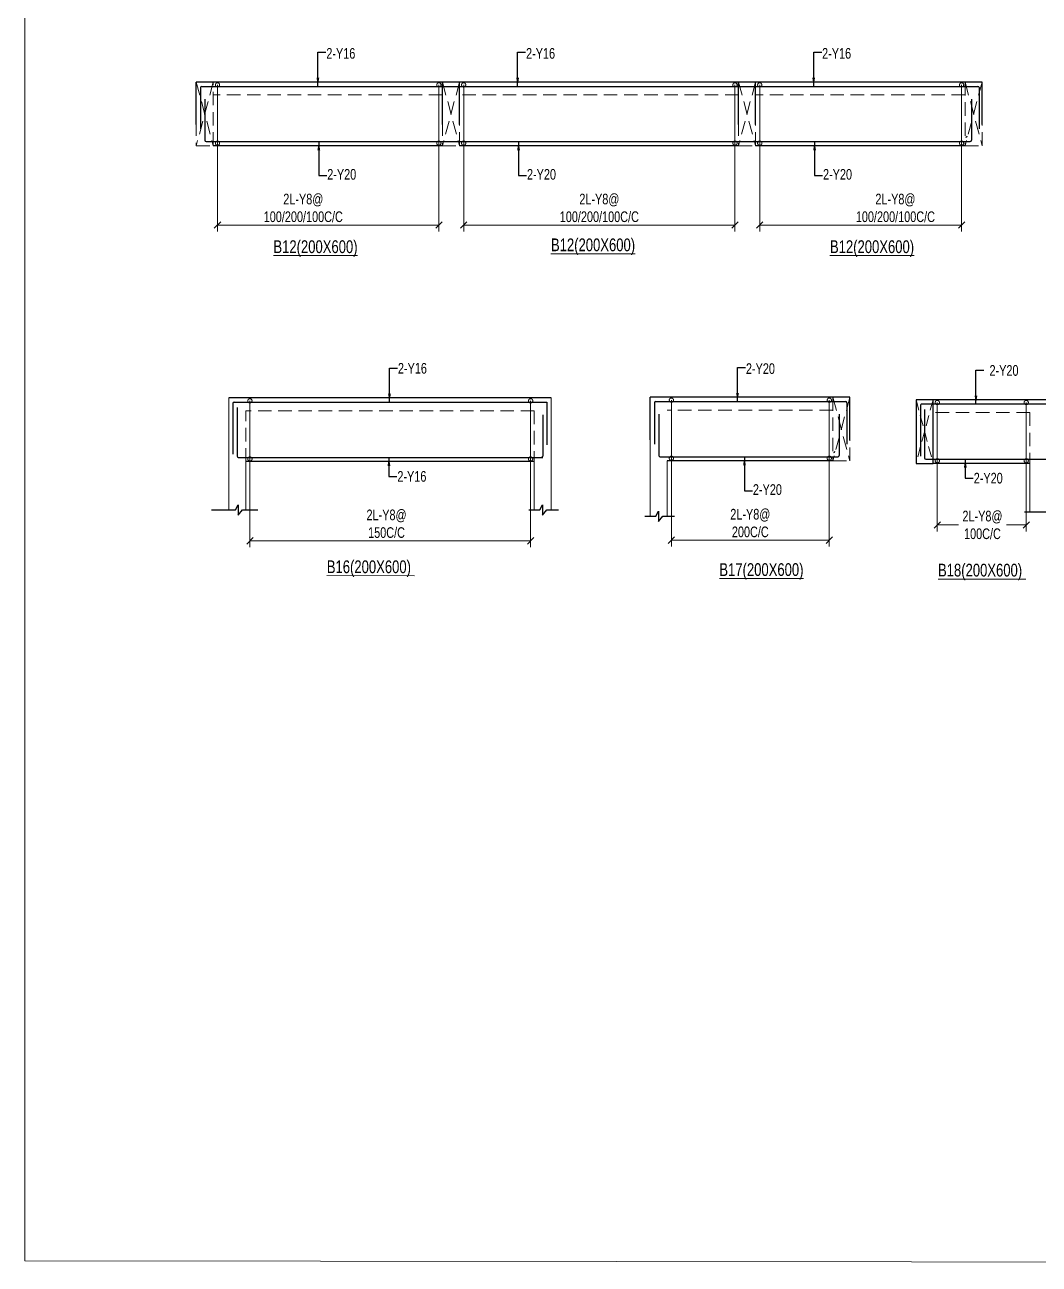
# Model space of a CAD drawing. Header units: millimetres. Extents: x 1370 to 36205, y 871 to 47791.
# Drawn here: x 1370 to 13325, y 871 to 15485 of the extents above; entities that cross this region are included whole.
import ezdxf

# ---------------------------------------------------------------- set-up
doc = ezdxf.new("R2010")
doc.units = ezdxf.units.MM
for name, pattern in [('CONTINOUS', [0]), ('CONTINU', [0]), ('HIDDEN', [9.525, 6.35, -3.175])]:
    doc.linetypes.add(name, pattern=pattern)
for name, color, linetype in [('-S-ARROW', 253, 'Continuous'), ('-S-MISC', 8, 'Continuous'), ('-STR-BEAM', 4, 'CONTINU'), ('-STR-REINF', 3, 'Continuous'), ('-STR-TEXT', 6, 'Continuous')]:
    doc.layers.add(name, color=color, linetype=linetype)
for name, color, linetype, lineweight in [('-S-STIRUP', 11, 'Continuous', 9), ('-STR-COLUMN', 5, 'HIDDEN', 13), ('-STR-RF-DIM', 252, 'CONTINOUS', 20), ('Elevation-1', 41, 'Continuous', 20), ('S-BEAM-IDEN', 2, 'Continuous', 9), ('SEC TEXT', 9, 'Continuous', 18), ('SLAB LINE', 254, 'HIDDEN', 20)]:
    doc.layers.add(name, color=color, linetype=linetype, lineweight=lineweight)
doc.styles.add('BEAM-LS', font='romans.shx', dxfattribs={"width": 0.8})
doc.styles.add('EL', font='swisscl.ttf')
doc.styles.add('SOBHA', font='swisscl.ttf')
doc.styles.add('sobha.sed', font='swisscl.ttf')
doc.dimstyles.new('S-50', dxfattribs={"dimscale": 50, "dimtxt": 2.5, "dimasz": 1.25, "dimexe": 1, "dimexo": 1, "dimgap": 0.5, "dimtad": 1, "dimdec": 0, "dimrnd": 0.0005, "dimzin": 0, "dimdsep": 46, "dimtxsty": 'EL', "dimblk": 'ARCHTICK', "dimcen": 0.09, "dimdle": 1.5, "dimclrd": 251, "dimclre": 251, "dimclrt": 6, "dimadec": 0, "dimazin": 0, "dimtfac": 1, "dimtdec": 0, "dimtofl": 0, "dimtmove": 0, "dimatfit": 3, "dimfxl": 2, "dimtolj": 1, "dimtzin": 0, "dimlwd": -1, "dimlwe": -1, "dimarcsym": 0})
doc.dimstyles.new('S-DIM50', dxfattribs={"dimscale": 50, "dimtxt": 2.5, "dimasz": 1.2, "dimexe": 1.5, "dimexo": 1, "dimgap": 0.5, "dimtad": 1, "dimdec": 0, "dimdsep": 46, "dimtxsty": 'sobha.sed', "dimblk": 'OBLIQUE', "dimcen": 0, "dimdle": 0.75, "dimclrd": 8, "dimclre": 8, "dimclrt": 6, "dimazin": 2, "dimtfac": 1, "dimtdec": 0, "dimtix": 1, "dimtmove": 2, "dimatfit": 3, "dimfxl": 1, "dimtolj": 1, "dimlwd": -1, "dimlwe": 9, "dimarcsym": 0})
doc.dimstyles.new('STIRUP', dxfattribs={"dimscale": 50, "dimtxt": 2.5, "dimasz": 2.2, "dimexe": 0, "dimexo": 0, "dimgap": 0.5, "dimtad": 0, "dimdec": 0, "dimzin": 0, "dimdsep": 46, "dimtxsty": 'BEAM-LS', "dimblk": 'DOTSMALL', "dimcen": 0.09, "dimclrd": 256, "dimclre": 256, "dimclrt": 256, "dimadec": 5, "dimazin": 0, "dimtfac": 1, "dimtdec": 0, "dimtofl": 0, "dimtmove": 0, "dimatfit": 3, "dimldrblk": 'DOTSMALL', "dimfxl": 0, "dimfxlon": 1, "dimtolj": 1, "dimtzin": 0, "dimlwd": -1, "dimlwe": -1, "dimarcsym": 0})

# ---------------------------------------------------------------- blocks, each defined once
blk = doc.blocks.new('_DotSmall')
at = {"color": 0, "linetype": 'ByBlock', "const_width": 0.5}
blk.add_lwpolyline([(-0.0625, 0, 1), (0.0625, 0, 1)], format="xyb", close=True, dxfattribs=at)
blk = doc.blocks.new('*D180')
at = {"layer": '-S-STIRUP', "ltscale": 100, "transparency": 16777216}
blk.add_line((7331, 10365), (7331, 11051), dxfattribs=at)
at = {"layer": '-S-STIRUP', "linetype": 'CONTINU', "ltscale": 100, "transparency": 16777216, "xscale": 100, "yscale": 100, "zscale": 100}
for p, rotation in [((7331, 11051), 90), ((7331, 10365), 270)]:
    blk.add_blockref('_DotSmall', p, dxfattribs=dict(at, rotation=rotation))
blk = doc.blocks.new('*D181')
at = {"layer": '-S-STIRUP', "ltscale": 100, "transparency": 16777216}
blk.add_line((4023, 10365), (4023, 11051), dxfattribs=at)
at = {"layer": '-S-STIRUP', "linetype": 'CONTINU', "ltscale": 100, "transparency": 16777216, "xscale": 100, "yscale": 100, "zscale": 100}
for p, rotation in [((4023, 11051), 90), ((4023, 10365), 270)]:
    blk.add_blockref('_DotSmall', p, dxfattribs=dict(at, rotation=rotation))
blk = doc.blocks.new('_ArchTick')
at = {"color": 0, "linetype": 'ByBlock', "const_width": 0.15}
blk.add_lwpolyline([(-0.5, -0.5), (0.5, 0.5)], dxfattribs=at)
blk = doc.blocks.new('_Oblique')
at = {"color": 0, "linetype": 'ByBlock', "lineweight": -2}
for p, q in [((-0.5, -0.5), (0.5, 0.5)), ((0, 0.71), (0, -0.71))]:
    blk.add_line(p, q, dxfattribs=at)
blk = doc.blocks.new('*D182')
at = {"layer": '-STR-RF-DIM', "color": 8, "linetype": 'Continuous', "lineweight": 9, "transparency": 16777216}
for p, q in [((4023, 10446), (4023, 9325)), ((7331, 10400), (7331, 9325))]:
    blk.add_line(p, q, dxfattribs=at)
at = {"layer": '-STR-RF-DIM', "color": 8, "linetype": 'Continuous', "transparency": 16777216}
blk.add_line((4022, 9400), (7332, 9400), dxfattribs=at)
at = {"layer": '-STR-RF-DIM', "color": 8, "transparency": 16777216, "xscale": 75, "yscale": 75, "zscale": 75, "rotation": 180}
blk.add_blockref('_Oblique', (4023, 9400), dxfattribs=at)
at = {"layer": '-STR-RF-DIM', "color": 8, "transparency": 16777216, "xscale": 75, "yscale": 75, "zscale": 75}
blk.add_blockref('_Oblique', (7331, 9400), dxfattribs=at)
at = {"layer": '-STR-RF-DIM', "color": 6, "transparency": 16777216, "insert": (5633, 9601), "char_height": 125, "attachment_point": 5, "style": 'sobha.sed'}
blk.add_mtext('\\A1;2L-Y8@\\P150C/C', dxfattribs=at)
blk = doc.blocks.new('*D183')
at = {"layer": '-S-STIRUP', "ltscale": 100, "transparency": 16777216}
blk.add_line((10851, 10373), (10851, 11059), dxfattribs=at)
at = {"layer": '-S-STIRUP', "linetype": 'CONTINU', "ltscale": 100, "transparency": 16777216, "xscale": 100, "yscale": 100, "zscale": 100}
for p, rotation in [((10851, 11059), 90), ((10851, 10373), 270)]:
    blk.add_blockref('_DotSmall', p, dxfattribs=dict(at, rotation=rotation))
blk = doc.blocks.new('*D184')
at = {"layer": '-S-STIRUP', "ltscale": 100, "transparency": 16777216}
blk.add_line((8990, 10373), (8990, 11059), dxfattribs=at)
at = {"layer": '-S-STIRUP', "linetype": 'CONTINU', "ltscale": 100, "transparency": 16777216, "xscale": 100, "yscale": 100, "zscale": 100}
for p, rotation in [((8990, 11059), 90), ((8990, 10373), 270)]:
    blk.add_blockref('_DotSmall', p, dxfattribs=dict(at, rotation=rotation))
blk = doc.blocks.new('*D185')
at = {"layer": '-STR-RF-DIM', "color": 8, "linetype": 'Continuous', "lineweight": 9, "transparency": 16777216}
for p, q in [((8990, 10453), (8990, 9333)), ((10851, 10408), (10851, 9333))]:
    blk.add_line(p, q, dxfattribs=at)
at = {"layer": '-STR-RF-DIM', "color": 8, "linetype": 'Continuous', "transparency": 16777216}
blk.add_line((8990, 9408), (10851, 9408), dxfattribs=at)
at = {"layer": '-STR-RF-DIM', "color": 8, "transparency": 16777216, "xscale": 75, "yscale": 75, "zscale": 75, "rotation": 180}
blk.add_blockref('_Oblique', (8990, 9408), dxfattribs=at)
at = {"layer": '-STR-RF-DIM', "color": 8, "transparency": 16777216, "xscale": 75, "yscale": 75, "zscale": 75}
blk.add_blockref('_Oblique', (10851, 9408), dxfattribs=at)
at = {"layer": '-STR-RF-DIM', "color": 6, "transparency": 16777216, "insert": (9920, 9609), "char_height": 125, "attachment_point": 5, "style": 'sobha.sed'}
blk.add_mtext('\\A1;2L-Y8@\\P200C/C', dxfattribs=at)
blk = doc.blocks.new('*D186')
at = {"layer": '-S-STIRUP', "ltscale": 100, "transparency": 16777216}
blk.add_line((13172, 10344), (13172, 11031), dxfattribs=at)
at = {"layer": '-S-STIRUP', "linetype": 'CONTINU', "ltscale": 100, "transparency": 16777216, "xscale": 100, "yscale": 100, "zscale": 100}
for p, rotation in [((13172, 11031), 90), ((13172, 10344), 270)]:
    blk.add_blockref('_DotSmall', p, dxfattribs=dict(at, rotation=rotation))
blk = doc.blocks.new('*D187')
at = {"layer": '-S-STIRUP', "ltscale": 100, "transparency": 16777216}
blk.add_line((12124, 10344), (12124, 11031), dxfattribs=at)
at = {"layer": '-S-STIRUP', "linetype": 'CONTINU', "ltscale": 100, "transparency": 16777216, "xscale": 100, "yscale": 100, "zscale": 100}
for p, rotation in [((12124, 11031), 90), ((12124, 10344), 270)]:
    blk.add_blockref('_DotSmall', p, dxfattribs=dict(at, rotation=rotation))
blk = doc.blocks.new('*D188')
at = {"layer": '-STR-RF-DIM', "color": 8, "linetype": 'Continuous', "lineweight": 9, "transparency": 16777216}
for p, q in [((12124, 10425), (12124, 9512)), ((13172, 10380), (13172, 9512))]:
    blk.add_line(p, q, dxfattribs=at)
at = {"layer": '-STR-RF-DIM', "color": 8, "linetype": 'Continuous', "transparency": 16777216}
for p, q in [((12123, 9587), (12375, 9587)), ((13173, 9587), (12938, 9587))]:
    blk.add_line(p, q, dxfattribs=at)
at = {"layer": '-STR-RF-DIM', "color": 8, "transparency": 16777216, "xscale": 75, "yscale": 75, "zscale": 75, "rotation": 180}
blk.add_blockref('_Oblique', (12124, 9587), dxfattribs=at)
at = {"layer": '-STR-RF-DIM', "color": 8, "transparency": 16777216, "xscale": 75, "yscale": 75, "zscale": 75}
blk.add_blockref('_Oblique', (13172, 9587), dxfattribs=at)
at = {"layer": '-STR-RF-DIM', "color": 6, "transparency": 16777216, "insert": (12656, 9587), "char_height": 125, "attachment_point": 5, "style": 'sobha.sed'}
blk.add_mtext('\\A1;2L-Y8@\\P100C/C', dxfattribs=at)
blk = doc.blocks.new('*D209')
at = {"layer": '-S-STIRUP', "ltscale": 100, "transparency": 16777216}
blk.add_line((6250, 14089), (6250, 14776), dxfattribs=at)
at = {"layer": '-S-STIRUP', "linetype": 'CONTINU', "ltscale": 100, "transparency": 16777216, "xscale": 100, "yscale": 100, "zscale": 100}
for p, rotation in [((6250, 14776), 90), ((6250, 14089), 270)]:
    blk.add_blockref('_DotSmall', p, dxfattribs=dict(at, rotation=rotation))
blk = doc.blocks.new('*D210')
at = {"layer": '-S-STIRUP', "ltscale": 100, "transparency": 16777216}
blk.add_line((3641, 14089), (3641, 14776), dxfattribs=at)
at = {"layer": '-S-STIRUP', "linetype": 'CONTINU', "ltscale": 100, "transparency": 16777216, "xscale": 100, "yscale": 100, "zscale": 100}
for p, rotation in [((3641, 14776), 90), ((3641, 14089), 270)]:
    blk.add_blockref('_DotSmall', p, dxfattribs=dict(at, rotation=rotation))
blk = doc.blocks.new('*D211')
at = {"layer": '-STR-RF-DIM', "color": 8, "linetype": 'Continuous', "lineweight": 9, "transparency": 16777216}
for p, q in [((3641, 14170), (3641, 13049)), ((6250, 14125), (6250, 13049))]:
    blk.add_line(p, q, dxfattribs=at)
at = {"layer": '-STR-RF-DIM', "color": 8, "linetype": 'Continuous', "transparency": 16777216}
blk.add_line((3640, 13124), (6251, 13124), dxfattribs=at)
at = {"layer": '-STR-RF-DIM', "color": 8, "transparency": 16777216, "xscale": 75, "yscale": 75, "zscale": 75, "rotation": 180}
blk.add_blockref('_Oblique', (3641, 13124), dxfattribs=at)
at = {"layer": '-STR-RF-DIM', "color": 8, "transparency": 16777216, "xscale": 75, "yscale": 75, "zscale": 75}
blk.add_blockref('_Oblique', (6250, 13124), dxfattribs=at)
at = {"layer": '-STR-RF-DIM', "color": 6, "transparency": 16777216, "insert": (4652, 13325), "char_height": 125, "attachment_point": 5, "style": 'sobha.sed'}
blk.add_mtext('\\A1;2L-Y8@\\P100/200/100C/C', dxfattribs=at)
blk = doc.blocks.new('*D212')
at = {"layer": '-S-STIRUP', "ltscale": 100, "transparency": 16777216}
blk.add_line((9739, 14089), (9739, 14776), dxfattribs=at)
at = {"layer": '-S-STIRUP', "linetype": 'CONTINU', "ltscale": 100, "transparency": 16777216, "xscale": 100, "yscale": 100, "zscale": 100}
for p, rotation in [((9739, 14776), 90), ((9739, 14089), 270)]:
    blk.add_blockref('_DotSmall', p, dxfattribs=dict(at, rotation=rotation))
blk = doc.blocks.new('*D213')
at = {"layer": '-S-STIRUP', "ltscale": 100, "transparency": 16777216}
blk.add_line((6542, 14089), (6542, 14776), dxfattribs=at)
at = {"layer": '-S-STIRUP', "linetype": 'CONTINU', "ltscale": 100, "transparency": 16777216, "xscale": 100, "yscale": 100, "zscale": 100}
for p, rotation in [((6542, 14776), 90), ((6542, 14089), 270)]:
    blk.add_blockref('_DotSmall', p, dxfattribs=dict(at, rotation=rotation))
blk = doc.blocks.new('*D214')
at = {"layer": '-STR-RF-DIM', "color": 8, "linetype": 'Continuous', "lineweight": 9, "transparency": 16777216}
for p, q in [((6542, 14170), (6542, 13049)), ((9739, 14125), (9739, 13049))]:
    blk.add_line(p, q, dxfattribs=at)
at = {"layer": '-STR-RF-DIM', "color": 8, "linetype": 'Continuous', "transparency": 16777216}
blk.add_line((6542, 13124), (9740, 13124), dxfattribs=at)
at = {"layer": '-STR-RF-DIM', "color": 8, "transparency": 16777216, "xscale": 75, "yscale": 75, "zscale": 75, "rotation": 180}
blk.add_blockref('_Oblique', (6542, 13124), dxfattribs=at)
at = {"layer": '-STR-RF-DIM', "color": 8, "transparency": 16777216, "xscale": 75, "yscale": 75, "zscale": 75}
blk.add_blockref('_Oblique', (9739, 13124), dxfattribs=at)
at = {"layer": '-STR-RF-DIM', "color": 6, "transparency": 16777216, "insert": (8141, 13325), "char_height": 125, "attachment_point": 5, "style": 'sobha.sed'}
blk.add_mtext('\\A1;2L-Y8@\\P100/200/100C/C', dxfattribs=at)
blk = doc.blocks.new('*D189')
at = {"layer": '-S-STIRUP', "ltscale": 100, "transparency": 16777216}
blk.add_line((12410, 14089), (12410, 14776), dxfattribs=at)
at = {"layer": '-S-STIRUP', "linetype": 'CONTINU', "ltscale": 100, "transparency": 16777216, "xscale": 100, "yscale": 100, "zscale": 100}
for p, rotation in [((12410, 14776), 90), ((12410, 14089), 270)]:
    blk.add_blockref('_DotSmall', p, dxfattribs=dict(at, rotation=rotation))
blk = doc.blocks.new('*D190')
at = {"layer": '-S-STIRUP', "ltscale": 100, "transparency": 16777216}
blk.add_line((10031, 14089), (10031, 14776), dxfattribs=at)
at = {"layer": '-S-STIRUP', "linetype": 'CONTINU', "ltscale": 100, "transparency": 16777216, "xscale": 100, "yscale": 100, "zscale": 100}
for p, rotation in [((10031, 14776), 90), ((10031, 14089), 270)]:
    blk.add_blockref('_DotSmall', p, dxfattribs=dict(at, rotation=rotation))
blk = doc.blocks.new('*D191')
at = {"layer": '-STR-RF-DIM', "color": 8, "linetype": 'Continuous', "lineweight": 9, "transparency": 16777216}
for p, q in [((10031, 14170), (10031, 13049)), ((12410, 14125), (12410, 13049))]:
    blk.add_line(p, q, dxfattribs=at)
at = {"layer": '-STR-RF-DIM', "color": 8, "linetype": 'Continuous', "transparency": 16777216}
blk.add_line((10030, 13124), (12411, 13124), dxfattribs=at)
at = {"layer": '-STR-RF-DIM', "color": 8, "transparency": 16777216, "xscale": 75, "yscale": 75, "zscale": 75, "rotation": 180}
blk.add_blockref('_Oblique', (10031, 13124), dxfattribs=at)
at = {"layer": '-STR-RF-DIM', "color": 8, "transparency": 16777216, "xscale": 75, "yscale": 75, "zscale": 75}
blk.add_blockref('_Oblique', (12410, 13124), dxfattribs=at)
at = {"layer": '-STR-RF-DIM', "color": 6, "transparency": 16777216, "insert": (11630, 13325), "char_height": 125, "attachment_point": 5, "style": 'sobha.sed'}
blk.add_mtext('\\A1;2L-Y8@\\P100/200/100C/C', dxfattribs=at)

msp = doc.modelspace()

# ---------------------------------------------------------------- linework, layer by layer
at = {"layer": '-S-MISC', "linetype": 'ByBlock', "ltscale": 1000, "elevation": 0}
for points in [[(3571.3, 9763.8), (3853.6, 9763.9), (3884.4, 9823.5), (3884.4, 9703.4), (3934.3, 9763.9), (4118.1, 9763.9)], [(7310.3, 9763.8), (7440.2, 9763.9), (7471.1, 9823.5), (7471.1, 9703.4), (7520.9, 9763.9), (7659.8, 9763.9)], [(13151.9, 9743), (13460, 9743.1), (13490.9, 9802.8), (13490.9, 9682.6), (13540.7, 9743.1), (13996.5, 9743.1)]]:
    msp.add_lwpolyline(points, dxfattribs=at)
at = {"layer": '-S-MISC', "linetype": 'ByBlock', "ltscale": 1000}
msp.add_lwpolyline([(8678.1, 9689.9), (8808, 9690), (8838.9, 9749.7), (8838.9, 9629.5), (8888.7, 9690), (9027.6, 9690)], dxfattribs=at)
at = {"layer": '-STR-BEAM'}
for p, q in [((6492.6, 14808.9), (3391.2, 14808.9)), ((3391.2, 14308.9), (3391.2, 14808.9)), ((9981.4, 14808.9), (6292.6, 14808.9)), ((6292.6, 14308.9), (6292.6, 14808.9)), ((6492.6, 14308.9), (6492.6, 14808.9)), ((12652.1, 14808.9), (9781.4, 14808.9)), ((9781.4, 14308.9), (9781.4, 14808.9)), ((9981.4, 14308.9), (9981.4, 14808.9)), ((12652.1, 14308.9), (12652.1, 14808.9)), ((6292.1, 14058.9, 0), (3591.2, 14058.9, 0)), ((9780.9, 14058.9, 0), (6492.6, 14058.9, 0)), ((12451.6, 14058.9, 0), (9981.4, 14058.9, 0)), ((7573, 11084.4, 0), (3772.6, 11084.4)), ((11093, 11092.2), (8740.4, 11092.2)), ((8740.4, 10592.2), (8740.4, 11092.2)), ((11093, 10592.2), (11093, 11092.2)), ((15288.7, 11063.6, 0), (11873.8, 11063.6)), ((7372.6, 10334.4, 0), (3972.9, 10334.4, 0)), ((10892.5, 10342.2, 0), (8940.4, 10342.2, 0)), ((13214.3, 10313.6, 0), (12074.1, 10313.6, 0))]:
    msp.add_line(p, q, dxfattribs=at)
at = {"layer": '-STR-BEAM', "elevation": 0}
msp.add_lwpolyline([(12073.5, 11063.7), (11873.3, 11063.5), (11873.9, 10313.4), (12074.1, 10313.6), (12073.5, 11063.7)], dxfattribs=at)
at = {"layer": '-STR-COLUMN', "linetype": 'Continuous', "ltscale": 10}
for p, q in [((3772.6, 11084.4), (3773.1, 9763.9, 0)), ((7573, 11084.4, 0), (7573, 10334.4, 0)), ((8740.4, 11092.2), (8740.4, 9689.6)), ((3973, 10334.4, 0), (3973.2, 9763.9, 0)), ((7372.6, 10334.4, 0), (7372.6, 9763.5, 0)), ((7573, 9763.5, 0), (7573, 10334.4, 0)), ((8940.8, 9689.6, 0), (8940.8, 10342.2, 0)), ((13214.3, 10313.6, 0), (13214.3, 9742.7, 0))]:
    msp.add_line(p, q, dxfattribs=at)
at = {"layer": '-STR-REINF', "ltscale": 10}
for p, q in [((3441.9, 14743.9, 0), (3441.9, 14258.2, 0)), ((3456.9, 14758.9, 0), (6442.6, 14758.9, 0)), ((6358.3, 14758.9, 0), (9931.4, 14758.9, 0)), ((9847.1, 14758.9, 0), (12602.1, 14758.9, 0)), ((12617, 14743.9, 0), (12617, 14258.2, 0)), ((3491.9, 14609.6, 0), (3491.9, 14123.9, 0)), ((12526.6, 14609.6, 0), (12526.6, 14123.9, 0)), ((3506.9, 14108.9, 0), (6352, 14108.9, 0)), ((6352, 14108.9, 0), (9840.8, 14108.9, 0)), ((9840.8, 14108.9, 0), (12511.6, 14108.9, 0)), ((3822.9, 11019.4, 0), (3822.9, 10420.1, 0)), ((3837.9, 11034.4, 0), (7523, 11034.4, 0)), ((3872.9, 10971, 0), (3872.9, 10399.4, 0)), ((7523, 11034.4, 0), (7523, 10533.7, 0)), ((8791.1, 11027.2, 0), (8791.1, 10541.6, 0)), ((8806.1, 11042.2, 0), (11043, 11042.2, 0)), ((11057.9, 11027.2, 0), (11057.9, 10541.6, 0)), ((11924.1, 10998.6, 0), (11924.1, 10399.3, 0)), ((11939.1, 11013.6, 0), (15423.7, 11013.6, 0)), ((7473, 10885, 0), (7473, 10399.4, 0)), ((8841.1, 10892.9, 0), (8841.1, 10407.2, 0)), ((10967.4, 10892.9, 0), (10967.4, 10407.2, 0)), ((11974.1, 10950.2, 0), (11974.1, 10378.6, 0)), ((3887.9, 10384.4, 0), (7473.1, 10384.4, 0)), ((8856.1, 10392.2, 0), (10952.4, 10392.2, 0)), ((11989.1, 10363.6, 0), (15373.7, 10363.6, 0))]:
    msp.add_line(p, q, dxfattribs=at)
for centre, start, end in [((3456.9, 14743.9, 0), 90, 180), ((9931.3, 14743.9, 0), 89.58403, 90), ((12602, 14743.9, 0), 0, 90), ((3506.9, 14123.9, 0), 180, 270), ((12461.6, 14173.8, 0), 270, 0), ((12511.6, 14123.9, 0), 270, 0), ((3837.9, 11019.4, 0), 90, 180), ((8806.1, 11027.2, 0), 90, 180), ((11042.9, 11027.2, 0), 0, 90), ((11939.1, 10998.6, 0), 90, 180), ((3887.9, 10399.4, 0), 180, 270), ((7458, 10399.4, 0), 270, 0), ((8856.1, 10407.2, 0), 180, 270), ((10902.4, 10457.2, 0), 270, 0), ((10952.4, 10407.2, 0), 270, 0), ((11989.1, 10378.6, 0), 180, 270)]:
    msp.add_arc(centre, 15, start, end, dxfattribs=at)
at = {"layer": 'Elevation-1', "color": 6, "ltscale": 20}
msp.add_lwpolyline([(1370, 28159.4), (36204.6, 28121.3), (36204.6, 870.8), (1370, 908.8)], close=True, dxfattribs=at)
at = {"layer": 'S-BEAM-IDEN', "color": 9, "linetype": 'HIDDEN', "ltscale": 20}
for p, q in [((11873.3, 11063.5, 0), (12074.1, 10313.6, 0)), ((12073.5, 11063.7, 0), (11873.9, 10313.5, 0))]:
    msp.add_line(p, q, dxfattribs=at)
at = {"layer": 'SLAB LINE', "linetype": 'HIDDEN', "ltscale": 25}
for p, q in [((3391.2, 14808.9), (3591.2, 14058.9)), ((3591.2, 14808.9), (3391.2, 14058.9)), ((6292.6, 14808.9, 0), (6492.6, 14058.9, 0)), ((6492.6, 14808.9, 0), (6292.6, 14058.9, 0)), ((6292.6, 14808.9), (6492.6, 14058.9)), ((6492.6, 14808.9), (6292.6, 14058.9)), ((9781.4, 14808.9, 0), (9981.4, 14058.9, 0)), ((9981.4, 14808.9, 0), (9781.4, 14058.9, 0)), ((9781.4, 14808.9), (9981.4, 14058.9)), ((9981.4, 14808.9), (9781.4, 14058.9)), ((12452.1, 14808.9, 0), (12652.1, 14058.9, 0)), ((12652.1, 14808.9, 0), (12452.1, 14058.9, 0)), ((6292.1, 14658.9, 0), (3591.2, 14658.9)), ((9780.9, 14658.9, 0), (6492.6, 14658.9)), ((12451.6, 14658.9, 0), (9981.4, 14658.9)), ((10893, 11092.2, 0), (11093, 10342.2, 0)), ((11093, 11092.2, 0), (10893, 10342.2, 0)), ((7372.6, 10934.4, 0), (3972.9, 10934.4, 0)), ((3972.9, 10334.4, 0), (3972.9, 10934.4, 0)), ((7372.6, 10934.4, 0), (7372.6, 10334.4, 0)), ((10892.5, 10942.2, 0), (8940.4, 10942.2)), ((13214.3, 10913.6, 0), (12074.1, 10913.6, 0)), ((12074.1, 10313.6, 0), (12074.1, 10913.6, 0)), ((13214.3, 10913.6, 0), (13214.3, 10313.6, 0))]:
    msp.add_line(p, q, dxfattribs=at)
for points in [[(3391.2, 14058.9), (3591.2, 14058.9), (3591.2, 14808.9), (3391.2, 14808.9)], [(6292.6, 14058.9), (6492.6, 14058.9), (6492.6, 14808.9), (6292.6, 14808.9)], [(6292.6, 14058.9), (6492.6, 14058.9), (6492.6, 14808.9), (6292.6, 14808.9)], [(9781.4, 14058.9), (9981.4, 14058.9), (9981.4, 14808.9), (9781.4, 14808.9)], [(9781.4, 14058.9), (9981.4, 14058.9), (9981.4, 14808.9), (9781.4, 14808.9)], [(12452.1, 14058.9), (12652.1, 14058.9), (12652.1, 14808.9), (12452.1, 14808.9)], [(10893, 10342.2), (11093, 10342.2), (11093, 11092.2), (10893, 11092.2)]]:
    msp.add_lwpolyline(points, close=True, dxfattribs=at)

# ---------------------------------------------------------------- texts
at = {"layer": '-STR-TEXT', "color": 6, "char_height": 125, "style": 'SOBHA'}
for s, insert, attachment_point in [('\\A1;2-Y16', (4923.3, 15210.1, 0), 1), ('\\A1;2-Y16', (7277.3, 15210.1, 0), 1), ('\\A1;2-Y16', (10766.1, 15210.1, 0), 1), ('\\A1;2-Y20', (4934.1, 13657.1, 0), 7), ('\\A1;2-Y20', (7288.1, 13657.1, 0), 7), ('\\A1;2-Y20', (10776.9, 13657.1, 0), 7), ('\\A1;2-Y16', (5767.1, 11496.9, 0), 1), ('\\A1;2-Y20', (9868.3, 11493.4, 0), 1), ('\\A1;2-Y20', (12738.9, 11471.7, 0), 1), ('\\A1;2-Y20', (9950.6, 9940.5, 0), 7)]:
    msp.add_mtext(s, dxfattribs=dict(at, insert=insert, attachment_point=attachment_point))
at = {"layer": '-STR-TEXT', "color": 6, "char_height": 125, "attachment_point": 7, "style": 'SOBHA'}
for s, insert, width in [('\\A1;2-Y16', (5760.7, 10095.7, 0), 281.386), ('\\A1;2-Y20', (12553, 10074.9, 0), 829.963)]:
    msp.add_mtext(s, dxfattribs=dict(at, insert=insert, width=width))
at = {"layer": 'SEC TEXT', "color": 1, "linetype": 'ByBlock', "style": 'sobha.sed'}
for s, p in [('%%UB12(200X600)', (4299.9, 12793.5, 0)), ('%%UB12(200X600)', (7570.9, 12815.2, 0)), ('%%UB12(200X600)', (10858.8, 12793.5, 0)), ('%%UB16(200X600) ', (4929.2, 9019.5, 0)), ('%%UB17(200X600)', (9555.2, 8986.1, 0)), ('%%UB18(200X600) ', (12132.1, 8979.7, 0))]:
    msp.add_text(s, height=150, rotation=359.98928, dxfattribs=at).set_placement(p)

# ---------------------------------------------------------------- dimensions: what is measured, and where the dimension line sits
at = {"layer": '-S-STIRUP', "linetype": 'CONTINU', "ltscale": 100}
for base, p1, p2, picture, middle in [((3641, 14775.9, 178586.6), (3641, 14089.2, 178586.6), (3641, 14775.9, 178586.6), '*D210', (3641, 14432.5, 178586.6)), ((6250.3, 14775.9, 178586.6), (6250.3, 14089.2, 178586.6), (6250.3, 14775.9, 178586.6), '*D209', (6250.3, 14432.5, 178586.6)), ((6542.4, 14775.9, 178586.6), (6542.4, 14089.2, 178586.6), (6542.4, 14775.9, 178586.6), '*D213', (6542.4, 14432.5, 178586.6)), ((9739.1, 14775.9, 178586.6), (9739.1, 14089.2, 178586.6), (9739.1, 14775.9, 178586.6), '*D212', (9739.1, 14432.5, 178586.6)), ((10031.2, 14775.9, 178586.6), (10031.2, 14089.2, 178586.6), (10031.2, 14775.9, 178586.6), '*D190', (10031.2, 14432.5, 178586.6)), ((12409.9, 14775.9, 178586.6), (12409.9, 14089.2, 178586.6), (12409.9, 14775.9, 178586.6), '*D189', (12409.9, 14432.5, 178586.6)), ((4022.7, 11051.4, 178586.6), (4022.7, 10364.7, 178586.6), (4022.7, 11051.4, 178586.6), '*D181', (4022.7, 10708, 178586.6)), ((7330.9, 11051.4, 178586.6), (7330.9, 10364.7, 178586.6), (7330.9, 11051.4, 178586.6), '*D180', (7330.9, 10708, 178586.6)), ((8990.3, 11059.2, 178586.6), (8990.3, 10372.5, 178586.6), (8990.3, 11059.2, 178586.6), '*D184', (8990.3, 10715.9, 178586.6)), ((10850.7, 11059.2, 178586.6), (10850.7, 10372.5, 178586.6), (10850.7, 11059.2, 178586.6), '*D183', (10850.7, 10715.9, 178586.6)), ((12124, 11030.6, 178586.6), (12124, 10343.9, 178586.6), (12124, 11030.6, 178586.6), '*D187', (12124, 10687.2, 178586.6)), ((13172.5, 11030.6, 178586.6), (13172.5, 10343.9, 178586.6), (13172.5, 11030.6, 178586.6), '*D186', (13172.5, 10687.2, 178586.6))]:
    dim = msp.add_linear_dim(base=base, p1=p1, p2=p2, angle=90, text=' ', dimstyle='STIRUP', override={"dimasz": 2}, dxfattribs=at)
    dim.commit()
    dim.dimension.update_dxf_attribs({"geometry": picture, "text_midpoint": middle})
at = {"layer": '-STR-RF-DIM'}
for base, p1, p2, text, picture, middle in [((6250.3, 13124.4, 178586.6), (3641, 14170.2, 178586.6), (6250.3, 14124.9, 178586.6), '2L-Y8@\\P100/200/100C/C', '*D211', (4651.9, 13325.3, 178586.6)), ((9739.1, 13124.4, 178586.6), (6542.4, 14170.2, 178586.6), (9739.1, 14124.9, 178586.6), '2L-Y8@\\P100/200/100C/C', '*D214', (8140.7, 13325.3, 178586.6)), ((12409.8, 13124.4, 178586.6), (10031.2, 14170.2, 178586.6), (12409.8, 14124.9, 178586.6), '2L-Y8@\\P100/200/100C/C', '*D191', (11629.5, 13325.3, 178586.6)), ((7330.8, 9399.8, 178586.6), (4022.7, 10445.6, 178586.6), (7330.8, 10400.4, 178586.6), '2L-Y8@\\P150C/C', '*D182', (5633, 9600.8, 178586.6)), ((13172.5, 9586.6, 178586.6), (12124, 10424.9, 178586.6), (13172.5, 10379.6, 178586.6), '2L-Y8@\\P100C/C', '*D188', (12656.1, 9586.6, 178586.6))]:
    dim = msp.add_linear_dim(base=base, p1=p1, p2=p2, text=text, dimstyle='S-DIM50', override={"dimscale": 1, "dimtxt": 125, "dimasz": 75, "dimexe": 75, "dimexo": 0, "dimgap": 25, "dimsah": 1, "dimcen": 4.5, "dimfxl": 75}, dxfattribs=at)
    dim.commit()
    dim.dimension.update_dxf_attribs({"geometry": picture, "text_midpoint": middle, "dimtype": 160})
dim = msp.add_linear_dim(base=(10850.7, 9407.7, 178586.6), p1=(8990.3, 10453.5, 178586.6), p2=(10850.7, 10408.3, 178586.6), text='2L-Y8@\\P200C/C', dimstyle='S-DIM50', override={"dimscale": 1, "dimtxt": 125, "dimasz": 75, "dimexe": 75, "dimexo": 0, "dimgap": 25, "dimsah": 1, "dimcen": 4.5, "dimfxl": 75}, dxfattribs=at)
dim.commit()
dim.dimension.update_dxf_attribs({"geometry": '*D185', "text_midpoint": (9920.5, 9608.6, 178586.6)})

# ---------------------------------------------------------------- leaders
at = {"layer": '-S-ARROW', "annotation_type": 0, "has_hookline": 1, "hookline_direction": 1, "text_width": 353.5}
for points in [[(4823.9, 14761, 0), (4823.9, 15161, 0), (4918.3, 15161, 0)], [(7177.9, 14761, 0), (7177.9, 15161, 0), (7272.3, 15161, 0)], [(10666.7, 14761, 0), (10666.7, 15161, 0), (10761.1, 15161, 0)], [(4834.7, 14106.2, 0), (4834.7, 13706.2, 0), (4929.1, 13706.2, 0)], [(7188.8, 14106.2, 0), (7188.8, 13706.2, 0), (7283.1, 13706.2, 0)], [(10677.6, 14106.2, 0), (10677.6, 13706.2, 0), (10771.9, 13706.2, 0)], [(5667.7, 11034.4, 0), (5667.7, 11434.4, 0), (5762.1, 11434.4, 0)], [(9768.9, 11044.3, 0), (9768.9, 11444.3, 0), (9863.3, 11444.3, 0)], [(12579.3, 11013.6, 0), (12579.3, 11413.6, 0), (12673.7, 11413.6, 0)], [(5661.4, 10384.4, 0), (5661.4, 10158.2, 0), (5755.7, 10158.2, 0)], [(9851.2, 10389.5, 0), (9851.2, 9989.5, 0), (9945.6, 9989.5, 0)], [(12453.6, 10363.6, 0), (12453.6, 10137.4, 0), (12548, 10137.4, 0)]]:
    msp.add_leader(points, dimstyle='S-50', override={"dimasz": 2, "dimgap": 0.1, "dimtad": 0}, dxfattribs=at)

doc.saveas('drawing.dxf')
